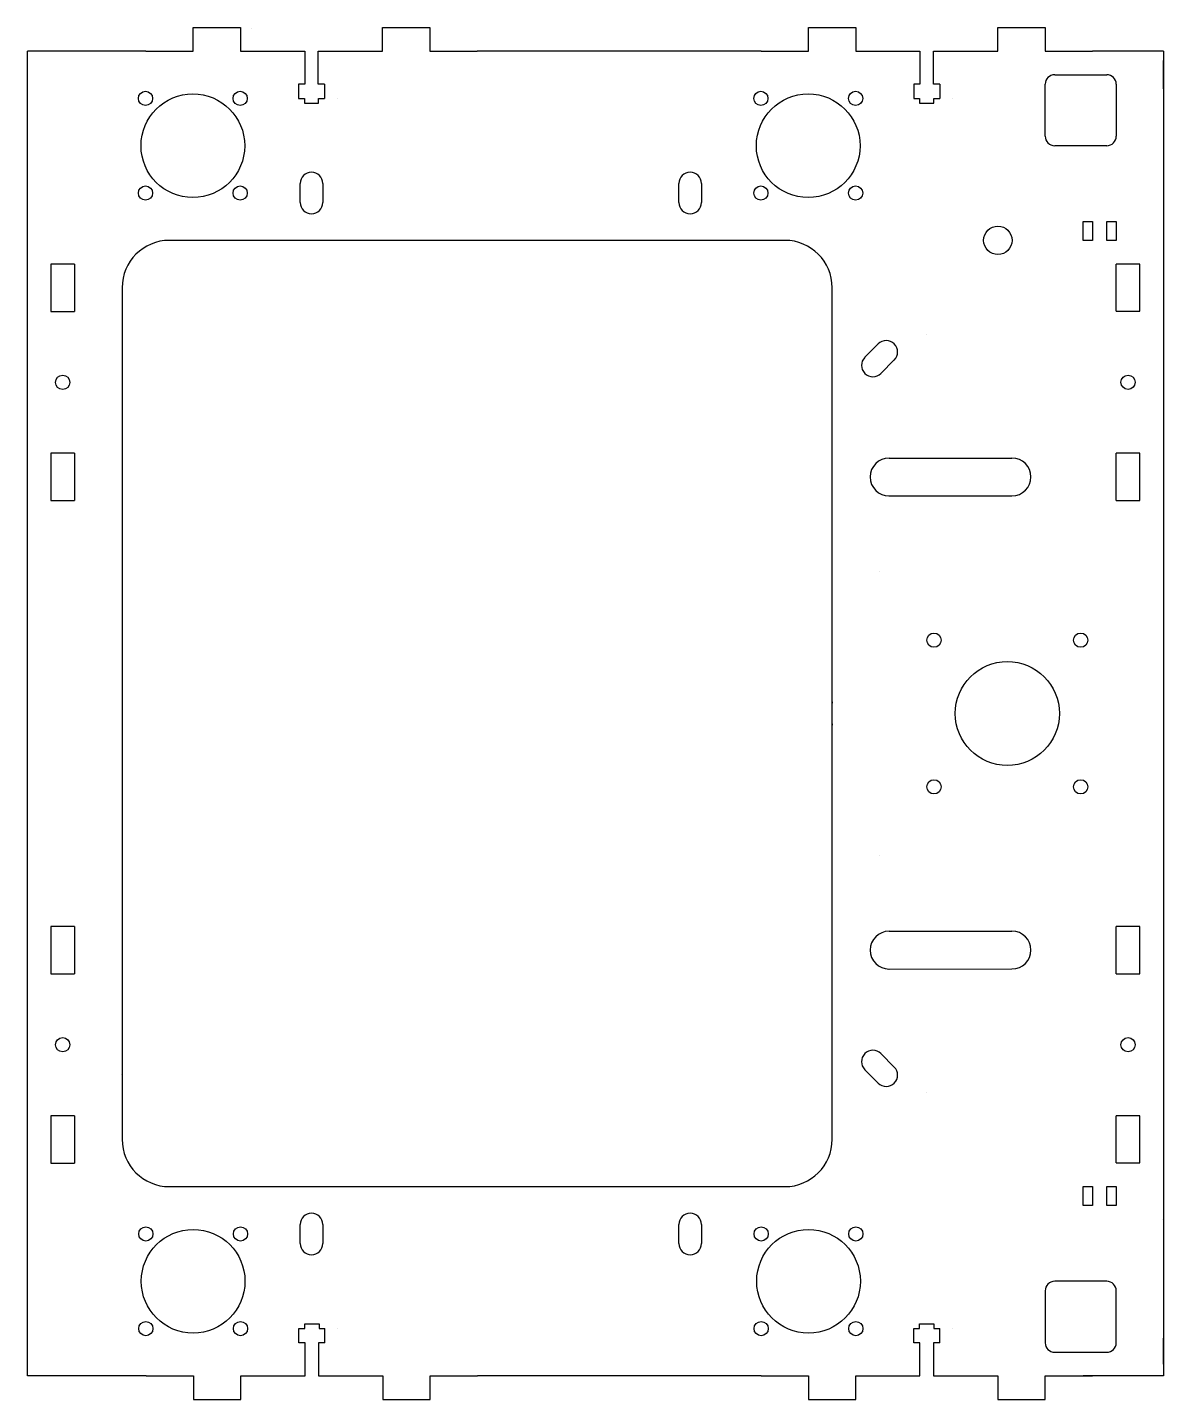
# Model space of a CAD drawing. Header units: millimetres. Extents: x -121 to 119, y -145 to 145.
import ezdxf

# ---------------------------------------------------------------- set-up
doc = ezdxf.new("R2010")
doc.units = ezdxf.units.MM
doc.layers.get('0').update_dxf_attribs({"linetype": 'CONTINUOUS', "lineweight": 25, "true_color": 0x000000})

# ---------------------------------------------------------------- blocks, each defined once
blk = doc.blocks.new('bearing hole and guides')
for centre, radius in [((-10, 10), 1.5), ((0, 0), 10.95), ((10, 10), 1.5), ((-10, -10), 1.5), ((10, -10), 1.5)]:
    blk.add_circle(centre, radius)
blk = doc.blocks.new('tgrips')
for p, q in [((10, 5), (20, 5)), ((10, 0), (10, 5)), ((20, 5), (20, 0)), ((50, 5), (60, 5)), ((50, 0), (50, 5)), ((60, 5), (60, 0)), ((0, 0), (10, 0)), ((20, 0), (33.58, 0)), ((33.58, 0), (33.58, -7)), ((36.4, -7), (36.4, 0)), ((36.4, 0), (50, 0)), ((60, 0), (70, 0)), ((70, 0), (70, 0)), ((32.25, -7), (32.25, -10)), ((33.58, -7), (32.25, -7)), ((37.75, -7), (36.4, -7)), ((37.75, -7), (37.75, -10)), ((32.25, -10), (33.5, -10)), ((33.5, -10), (33.5, -11)), ((33.5, -11), (36.5, -11)), ((36.5, -10), (37.75, -10)), ((36.5, -11), (36.5, -10)), ((40.5, -10), (40.5, -10))]:
    blk.add_line(p, q)
blk = doc.blocks.new('slot')
for p, q in [((5, 5), (15, 5)), ((5, 5), (5, 0)), ((15, 0), (15, 5)), ((45, 5), (45, 0)), ((45, 5), (55, 5)), ((55, 0), (55, 5)), ((5, 0), (15, 0)), ((45, 0), (55, 0))]:
    blk.add_line(p, q)
blk.add_circle((30, 2.5), 1.5)
blk = doc.blocks.new('steppernema17')
for centre, radius in [((-15.495, 15.495), 1.5), ((15.495, 15.495), 1.5), ((0, 0), 11), ((-15.495, -15.495), 1.5), ((15.495, -15.495), 1.5)]:
    blk.add_circle(centre, radius)

msp = doc.modelspace()

# ---------------------------------------------------------------- linework, layer by layer
for p, q in [((-73.67, 144.7), (-73.67, 144.7)), ((-73.67, 144.7), (-73.67, 144.7)), ((-96, 140), (-121, 140)), ((-121, -140), (-121, 140)), ((33.97, 140), (-26, 140)), ((119, 140), (103.97, 140)), ((119, 140), (119, -140)), ((119, 132), (119, 138)), ((96, 135), (107, 135)), ((94, 122), (94, 133)), ((109, 133), (109, 122)), ((107, 120), (96, 120)), ((-63.4, 108), (-63.4, 112)), ((-58.6, 112), (-58.6, 108)), ((16.6, 108), (16.6, 112)), ((21.4, 112), (21.4, 108)), ((102, 100), (102, 104)), ((102, 104), (104, 104)), ((104, 104), (104, 100)), ((107, 100), (107, 104)), ((107, 104), (109, 104)), ((109, 104), (109, 100)), ((39, 100), (-91, 100)), ((104, 100), (102, 100)), ((109, 100), (107, 100)), ((-101, 90), (-101, -90)), ((49, -90), (49, 90)), ((68.96, 80), (68.96, 80)), ((55.89, 75.28), (58.72, 78.11)), ((62.11, 74.72), (59.28, 71.89)), ((61.02, 53.99), (86.98, 54)), ((60.97, 45.99), (86.98, 46)), ((58.96, 30), (58.96, 30)), ((58.96, -30), (58.96, -30)), ((61.02, -46.01), (86.98, -46)), ((60.97, -54.01), (86.98, -54)), ((59.28, -71.89), (62.11, -74.72)), ((58.72, -78.11), (55.89, -75.28)), ((-101.14, -76.37), (-101.14, -76.37)), ((68.96, -80), (68.96, -80)), ((-91, -100), (39, -100)), ((102, -104), (102, -100)), ((102, -100), (104, -100)), ((104, -100), (104, -104)), ((107, -104), (107, -100)), ((107, -100), (109, -100)), ((109, -100), (109, -104)), ((104, -104), (102, -104)), ((109, -104), (107, -104)), ((118.88, -107), (118.88, -107)), ((-63.4, -112), (-63.4, -108)), ((-58.6, -108), (-58.6, -112)), ((16.6, -112), (16.6, -108)), ((21.4, -108), (21.4, -112)), ((107, -120), (96, -120)), ((94, -122), (94, -133)), ((109, -133), (109, -122)), ((119, -137.5), (119, -132)), ((96, -135), (107, -135)), ((-95.91, -140), (-121, -140)), ((33.97, -140), (-25.91, -140)), ((119, -140), (102, -140)), ((94, -143), (94, -143))]:
    msp.add_line(p, q)
msp.add_circle((84, 100), 3)
for centre, radius, start, end in [((96, 133), 2, 90, 180), ((107, 133), 2, 360, 90), ((96, 122), 2, 180, 270), ((107, 122), 2, 270, 360), ((-61, 112), 2.4, 360, 180), ((19, 112), 2.4, 360, 180), ((-61, 108), 2.4, 180, 360), ((19, 108), 2.4, 180, 360), ((-91, 90), 10, 90, 180), ((39, 90), 10, 360, 90), ((60.41, 76.41), 2.4, 315, 135), ((57.59, 73.58), 2.4, 135, 315), ((61.02, 49.99), 4, 90, 270), ((86.98, 50), 4, 270, 90), ((78.96, 0), 30.06, 175.2947, 184.7053), ((61.02, -50.01), 4, 90, 270), ((86.98, -50), 4, 270, 90), ((57.59, -73.59), 2.4, 45, 225), ((60.41, -76.42), 2.4, 225, 45), ((-91, -90), 10, 180, 269.9988), ((39, -90), 10, 270, 360), ((-61, -108), 2.4, 360, 180), ((19, -108), 2.4, 360, 180), ((-61, -112), 2.4, 180, 360), ((19, -112), 2.4, 180, 360), ((96, -122), 2, 90, 180), ((107, -122), 2, 360, 90), ((96, -133), 2, 180, 270), ((107, -133), 2, 270, 360)]:
    msp.add_arc(centre, radius, start, end)

# ---------------------------------------------------------------- block references
for name, p, rotation in [('tgrips', (33.97, 140), 360), ('tgrips', (-96, 140), 360), ('bearing hole and guides', (-86.06, 120), 360), ('bearing hole and guides', (43.94, 120), 360), ('slot', (-116.06, 99.99), 270), ('slot', (114, 40), 90), ('steppernema17', (86, 0), 90), ('slot', (-116.06, -40.01), 270), ('slot', (114, -100), 90), ('bearing hole and guides', (-86, -120), 360), ('bearing hole and guides', (44, -120), 360)]:
    msp.add_blockref(name, p, dxfattribs=dict(rotation=rotation))
at = {"yscale": -1, "rotation": 360}
for p in [(-95.91, -140), (33.97, -140)]:
    msp.add_blockref('tgrips', p, dxfattribs=at)

doc.saveas('drawing.dxf')
